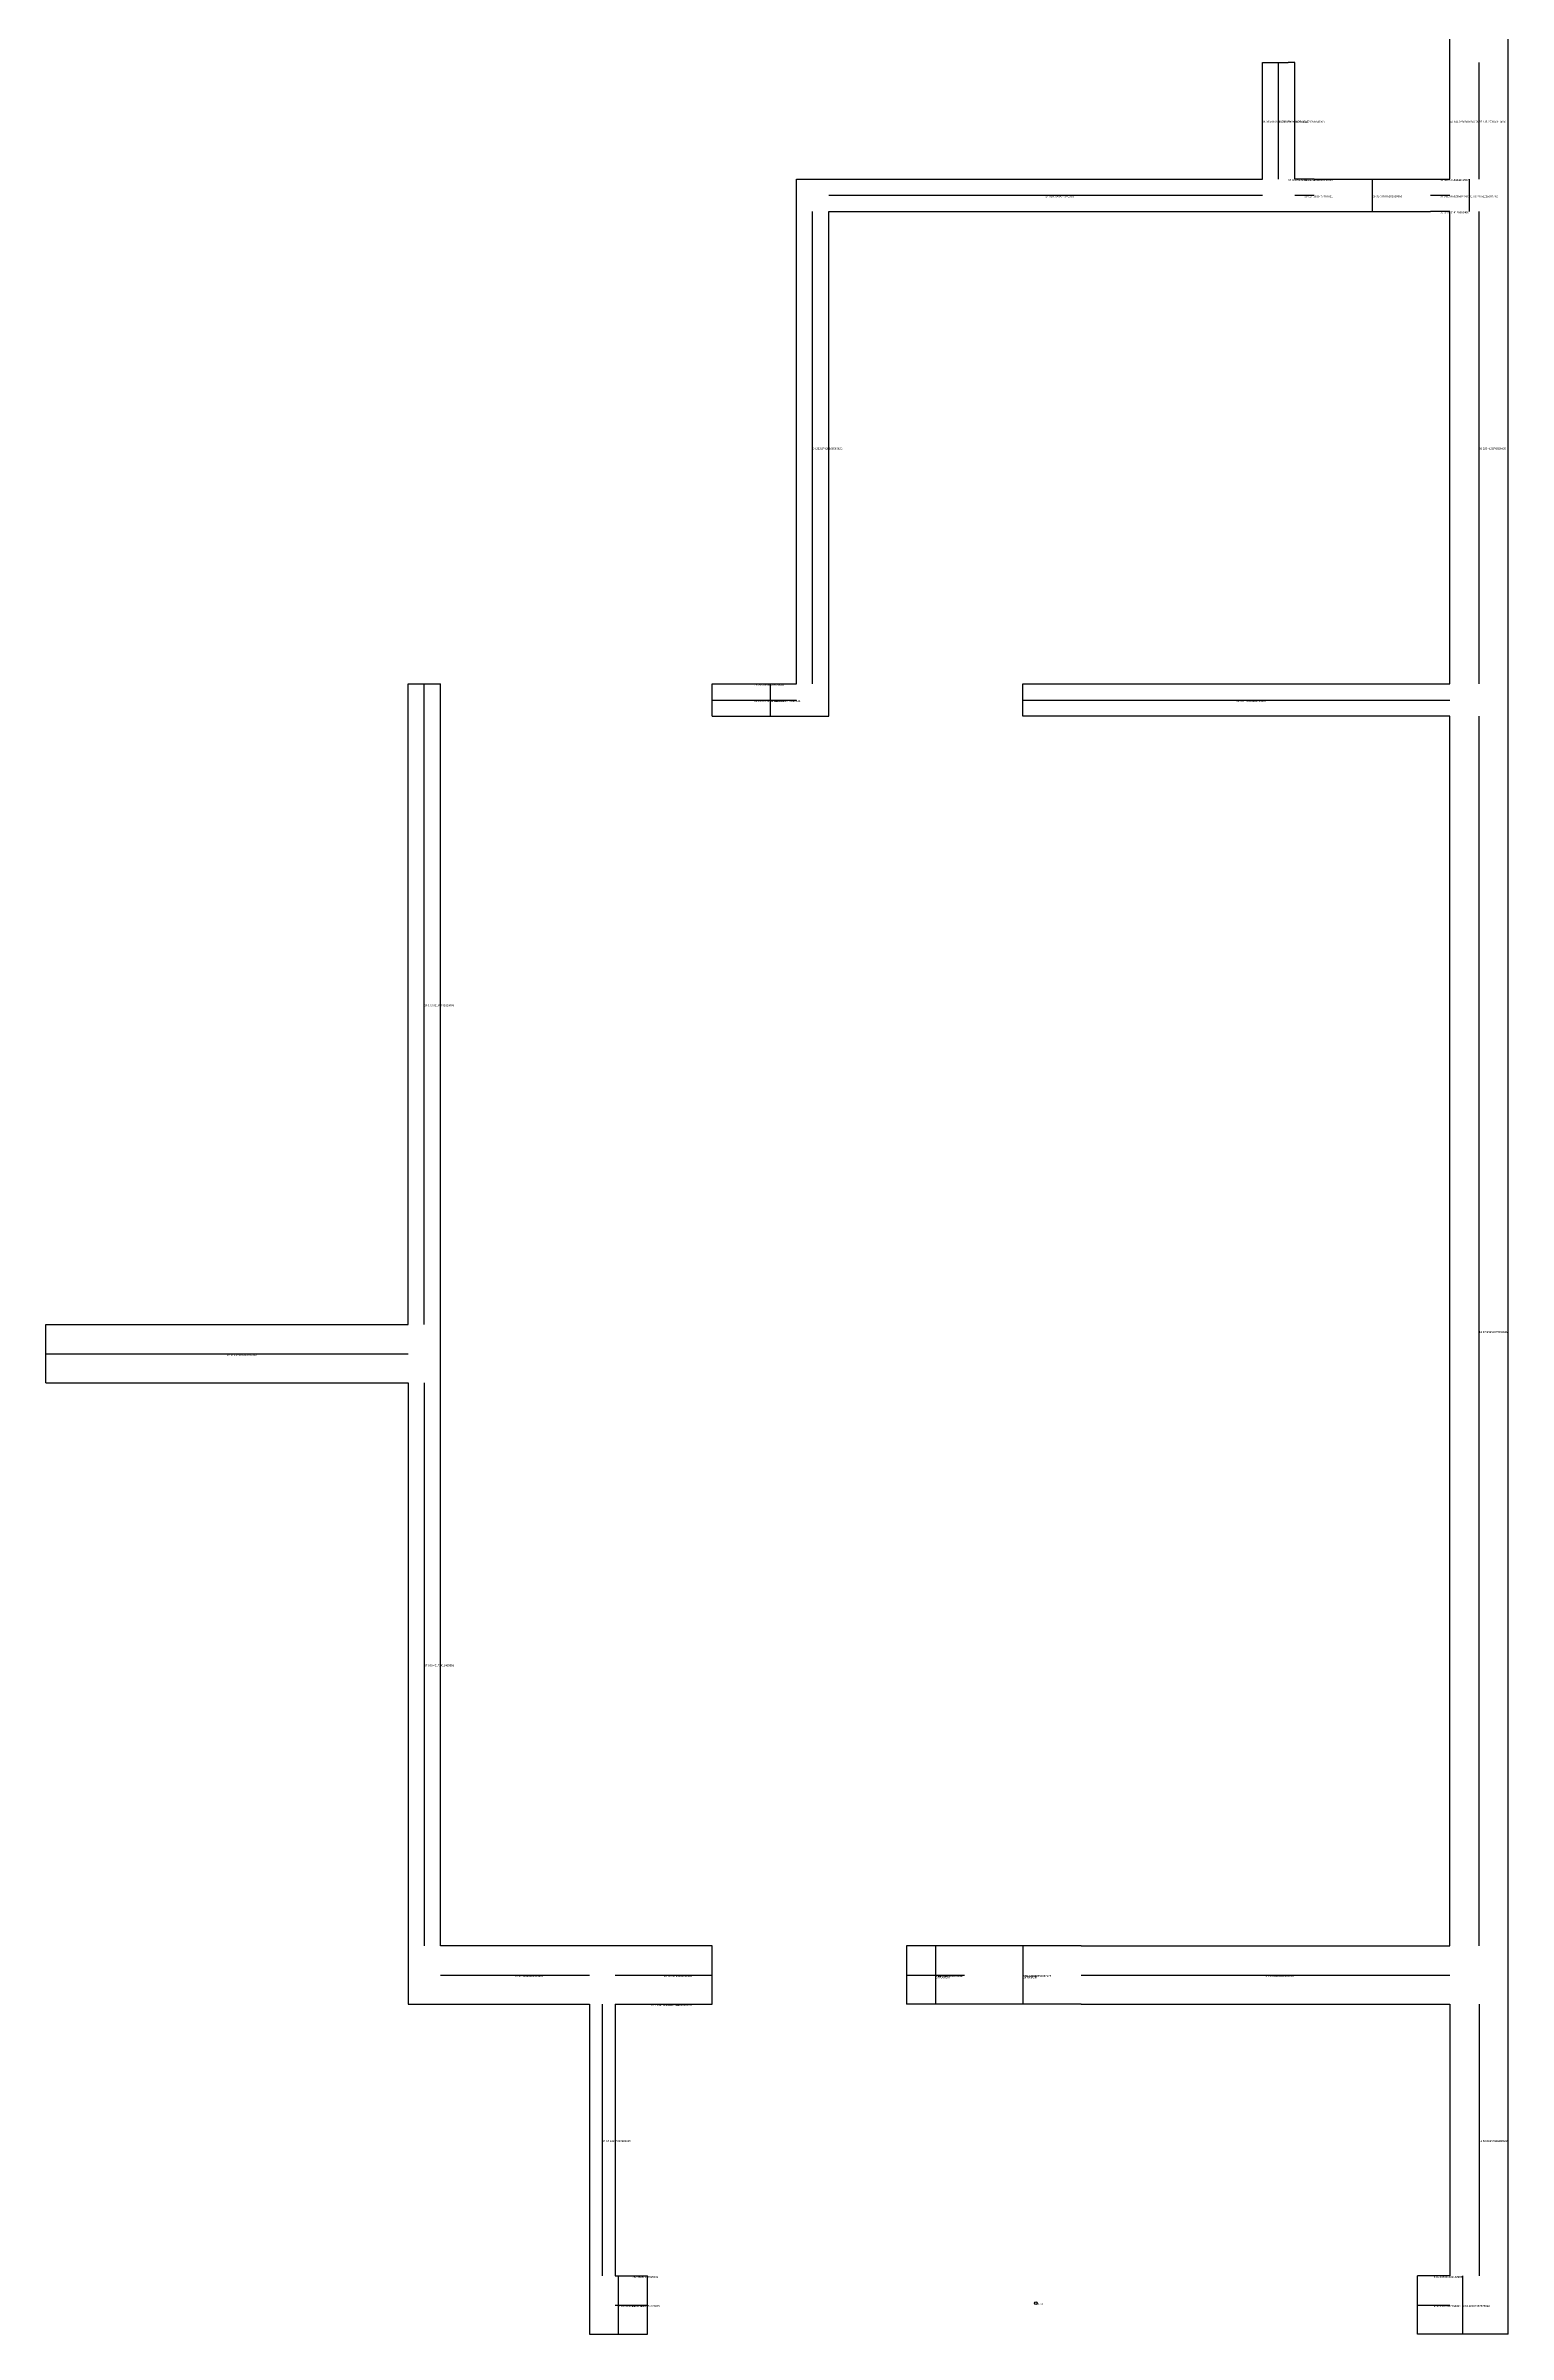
# Model space of a CAD drawing. Header units: metres. Extents: x 328 to 784, y 390 to 981.
# Drawn here: x 558 to 784, y 390 to 743.6 of the extents above; entities that cross this region are included whole.
import ezdxf

# ---------------------------------------------------------------- set-up
doc = ezdxf.new("R2010")
doc.units = ezdxf.units.M

msp = doc.modelspace()

# ---------------------------------------------------------------- linework, layer by layer
at = {"layer": 'centrelines'}
for p, q in [((748.5, 723), (748.5, 741)), ((779.5, 723), (779.5, 741)), ((746, 732), (746, 732)), ((751, 732), (751, 732)), ((775, 732), (775, 732)), ((750, 723), (750, 723)), ((752.5, 723), (752.5, 723)), ((763, 718), (763, 723)), ((773.5, 723), (773.5, 723)), ((778, 718), (778, 723)), ((676.5, 645), (676.5, 718)), ((679, 720.5), (746, 720.5)), ((751, 720.5), (754, 720.5)), ((772, 720.5), (775, 720.5)), ((773.5, 718), (773.5, 718)), ((779.5, 645), (779.5, 718)), ((616.5, 546), (616.5, 645)), ((667.5, 645), (667.5, 645)), ((670, 640), (670, 645)), ((661, 642.5), (674, 642.5)), ((709, 642.5), (775, 642.5)), ((779.5, 450), (779.5, 640)), ((558, 541.5), (614, 541.5)), ((616.5, 537), (616.5, 450)), ((695.5, 450), (695.5, 441)), ((709, 450), (709, 441)), ((619, 445.5), (642, 445.5)), ((646, 445.5), (661, 445.5)), ((691, 445.5), (700, 445.5)), ((718, 445.5), (775, 445.5)), ((644, 441), (644, 399)), ((651.5, 441), (651.5, 441)), ((653.5, 441), (653.5, 441)), ((779.5, 441), (779.5, 399)), ((646.5, 390), (646.5, 399)), ((648.5, 399), (648.5, 399)), ((772.5, 399), (772.5, 399)), ((777, 390), (777, 399)), ((646, 394.5), (651, 394.5)), ((770, 394.5), (775, 394.5))]:
    msp.add_line(p, q, dxfattribs=at)
at = {"layer": 'entity_location'}
msp.add_circle((711.01, 394.79), 0.2, dxfattribs=at)
at = {"layer": 'wall'}
for p, q in [((775, 741), (775, 759)), ((784, 741), (784, 759)), ((746, 723), (746, 741)), ((746, 741), (750, 741)), ((751, 741), (750, 741)), ((751, 723), (751, 741)), ((775, 723), (775, 741)), ((784, 390), (784, 741)), ((674, 645), (674, 723)), ((674, 723), (746, 723)), ((754, 723), (751, 723)), ((754, 723), (772, 723)), ((772, 723), (775, 723)), ((679, 640), (679, 718)), ((679, 718), (754, 718)), ((754, 718), (772, 718)), ((775, 718), (772, 718)), ((775, 645), (775, 718)), ((614, 546), (614, 645)), ((614, 645), (619, 645)), ((619, 450), (619, 645)), ((661, 640), (661, 645)), ((661, 645), (674, 645)), ((709, 640), (709, 645)), ((709, 645), (775, 645)), ((661, 640), (679, 640)), ((775, 640), (709, 640)), ((775, 450), (775, 640)), ((558, 537), (558, 546)), ((558, 546), (614, 546)), ((558, 537), (614, 537)), ((614, 537), (614, 441)), ((661, 450), (619, 450)), ((661, 441), (661, 450)), ((700, 450), (691, 450)), ((691, 450), (691, 441)), ((718, 450), (700, 450)), ((718, 450), (775, 450)), ((614, 441), (642, 441)), ((642, 441), (642, 390)), ((646, 441), (661, 441)), ((646, 441), (646, 399)), ((700, 441), (691, 441)), ((718, 441), (700, 441)), ((718, 441), (775, 441)), ((775, 441), (775, 399)), ((646, 399), (651, 399)), ((651, 390), (651, 399)), ((775, 399), (770, 399)), ((770, 390), (770, 399)), ((642, 390), (651, 390)), ((784, 390), (770, 390))]:
    msp.add_line(p, q, dxfattribs=at)

# ---------------------------------------------------------------- texts
at = {"layer": 'centrelines', "char_height": 0.3, "attachment_point": 1}
for s, insert in [('38 339.0162344531979', (746, 732)), ('32 330.33998947914347', (748.5, 732)), ('39 339.56871761043203', (751, 732)), ('40 343.2236390636258', (775, 732)), ('37 335.275902118002', (779.5, 732)), ('33 330.51358622015965', (750, 723)), ('34 330.8178260833215', (752.5, 723)), ('36 334.1018444021507', (773.5, 723)), ('27 325.7056640071591', (712.5, 720.5)), ('29 328.1515407665011', (752.5, 720.5)), ('28 327.36055291319883', (763, 720.5)), ('35 331.3669296804568', (773.5, 720.5)), ('30 329.1914120885406', (773.5, 718)), ('31 330.0752215388762', (778, 720.5)), ('24 252.57428168067622', (676.5, 681.5)), ('26 259.410576029435', (779.5, 681.5)), ('25 253.96050008678083', (667.5, 645)), ('23 250.45515779893606', (667.5, 642.5)), ('22 248.61130775296613', (670, 642.5)), ('21 247.70566400715907', (742, 642.5)), ('19 178.31198841323098', (616.5, 595.5)), ('16 87.96952877633946', (779.5, 545)), ('18 175.87882435765812', (586, 541.5)), ('17 109.45171411405886', (616.5, 493.5)), ('15 85.63498821133963', (630.5, 445.5)), ('12 71.21795336622196', (653.5, 445.5)), ('3 51.88708494857919', (695.5, 445.5)), ('1 48.73912727271337', (695.5, 445.5)), ('0 46.249332650087176', (709, 445.5)), ('2 51.185289965229565', (746.5, 445.5)), ('14 75.34137686391449', (651.5, 441)), ('13 73.77184944446934', (653.5, 441)), ('10 67.14117332902028', (644, 420)), ('11 68.61967840496622', (779.5, 420)), ('7 62.65064434695331', (648.5, 399)), ('6 61.634331382162905', (772.5, 399)), ('8 64.50932432323452', (646.5, 394.5)), ('5 60.010046154021815', (648.5, 394.5)), ('4 58.99140997194432', (772.5, 394.5)), ('9 65.99067567676548', (777, 394.5))]:
    msp.add_mtext(s, dxfattribs=dict(at, insert=insert))
at = {"layer": 'chosen_line', "color": 3, "char_height": 0.5, "attachment_point": 1}
for insert in [(695.5, 445.5), (709, 445.5)]:
    msp.add_mtext('chosen', dxfattribs=dict(at, insert=insert))
at = {"layer": 'debug', "insert": (711.01, 394.79), "char_height": 0.2, "attachment_point": 1}
msp.add_mtext('711, 394', dxfattribs=at)

doc.saveas('drawing.dxf')
